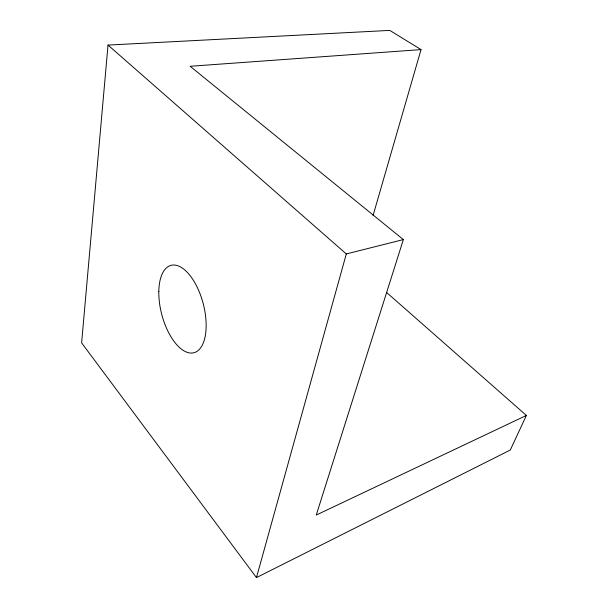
<?xml version="1.0" encoding="UTF-8"?>
<svg xmlns="http://www.w3.org/2000/svg" width="608" height="608" viewBox="0 0 608 608"><rect width="100%" height="100%" fill="white"/><g stroke="black" fill="none" stroke-linecap="round" stroke-linejoin="round"><path stroke-width="0.91" d="M373.092 215.43L421.032 49.598L389.766 30.4L108.019 45.076L81.616 342.866L256.454 577.6L510.287 450.034L526.384 415.439L386.597 292.463M256.454 577.6L346.302 253.946L403.355 239.59L316.244 515.06L526.384 415.439M421.032 49.598L190.137 66.28L403.355 239.59M108.019 45.076L346.302 253.946M158.81 291.597A45.159 21.417 75.3 0 0 193.785 352.762A45.159 21.417 75.3 0 0 194.856 282.773A45.159 21.417 75.3 0 0 158.81 291.597"/></g></svg>
